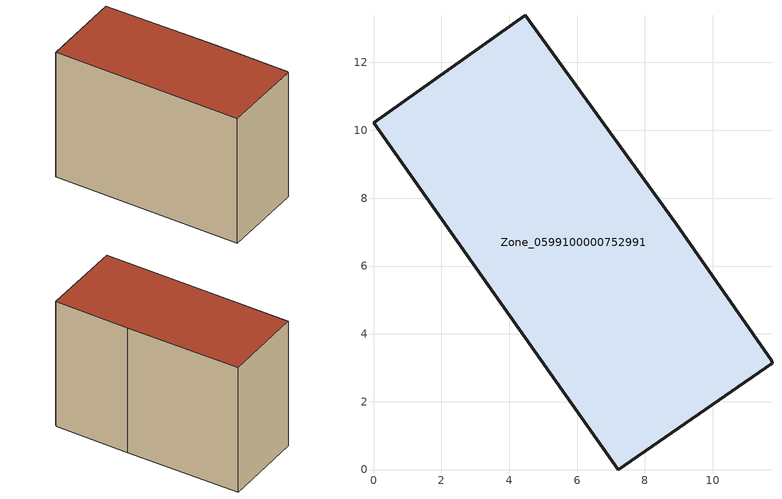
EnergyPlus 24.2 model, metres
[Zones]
Zone_0599100000752991
 floor ground (C_G): 11.75,3.21 11.75,3.13 7.22,0 0,10.22 4.48,13.39 8.92,7.25 z0
 wall outside (C_F): 0,10.22 7.22,0 11.75,3.13 11.75,3.21 8.92,7.25 4.48,13.39 0,10.22 z0:8.93
 roof outside (C_R): 11.75,3.21 8.92,7.25 4.48,13.39 0,10.22 7.22,0 11.75,3.13 z8.93
[BUILDING]
Pand.0599100000752991: North Axis=0; Terrain=City; Loads Convergence Tolerance Value=0.04; Temperature Convergence Tolerance Value=0.4; Solar Distribution=FullExterior; Maximum Number of Warmup Days=25; Minimum Number of Warmup Days=1
[Site:Location]
Rotterdam.The.Hague.AP_ZH_NLD Design_Conditions: Latitude=51.96; Longitude=4.45; Time Zone=1; Elevation=-4.5
[SITE:GROUNDTEMPERATURE:BUILDINGSURFACE]
18, 18, 18, 18, 18, 18, 18, 18, 18, 18, 18, 18
[MATERIAL] Thermal Absorptance=0.9; Solar Absorptance=0.7; Visible Absorptance=0.7
Name | Roughness | Thickness | Conductivity | Density | Specific Heat
G.TC.2006-2014 | MediumSmooth | 0.15 | 0.06 | 540 | 1210
F.TC.2006-2014 | Rough | 0.3 | 0.12 | 1920 | 840
R.TC.2006-2014 | MediumRough | 0.2 | 0.08 | 1500 | 1000
[CONSTRUCTION]
C_G: G.TC.2006-2014
C_F: F.TC.2006-2014
C_R: R.TC.2006-2014
[ZONE]
Zone_0599100000752991: Type=1; Multiplier=1; Ceiling Height=Autocalculate; Volume=Autocalculate; Floor Area=autocalculate; Part of Total Floor Area=Yes
[ZONEINFILTRATION:DESIGNFLOWRATE]
Infil_Zone_0599100000752991: Zone or ZoneList or Space or SpaceList=Zone_0599100000752991; Schedule=AlwaysOn; Design Flow Rate Calculation Method=Flow/Area; Flow Rate per Floor Area=0.0015; Constant Term Coefficient=1; Temperature Term Coefficient=0; Velocity Term Coefficient=0; Velocity Squared Term Coefficient=0
[HVACTEMPLATE:ZONE:IDEALLOADSAIRSYSTEM]
Zone_0599100000752991: Maximum Heating Supply Air Temperature=50; Minimum Cooling Supply Air Temperature=13; Maximum Heating Supply Air Humidity Ratio=0.0156; Minimum Cooling Supply Air Humidity Ratio=0.0077; Heating Limit=NoLimit; Cooling Limit=NoLimit; Dehumidification Control Type=ConstantSensibleHeatRatio; Cooling Sensible Heat Ratio=0.7; Dehumidification Setpoint=60; Humidification Control Type=None; Humidification Setpoint=30; Outdoor Air Method=None; Outdoor Air Flow Rate per Person=0.00944; Outdoor Air Flow Rate per Zone Floor Area=0; Outdoor Air Flow Rate per Zone=0; Demand Controlled Ventilation Type=None; Outdoor Air Economizer Type=NoEconomizer; Heat Recovery Type=None; Sensible Heat Recovery Effectiveness=0.7; Latent Heat Recovery Effectiveness=0.65
[ZONECONTROL:THERMOSTAT]
ThermostatControl_Zone_0599100000752991: Zone or ZoneList=Zone_0599100000752991; Control Type Schedule=DualSetpointControlType; Control 1=Thermostat_Zone_0599100000752991; Temperature Difference Between Cutout And Setpoint=0
[THERMOSTATSETPOINT:DUALSETPOINT]
Thermostat_Zone_0599100000752991: Heating Setpoint Temperature Schedule=HeatingSetpoint_Zone_0599100000752991; Cooling Setpoint Temperature Schedule=CoolingSetpoint_Zone_0599100000752991
[SCHEDULE:COMPACT]
HeatingSetpoint_Zone_0599100000752991: Through: 12/31, For: AllDays, Until: 24:00, 21
CoolingSetpoint_Zone_0599100000752991: Through: 12/31, For: AllDays, Until: 24:00, 24
DualSetpointControlType: Through: 12/31, For: AllDays, Until: 24:00, 4
AlwaysOn: Through: 12/31, For: AllDays, Until: 24:00, 1
